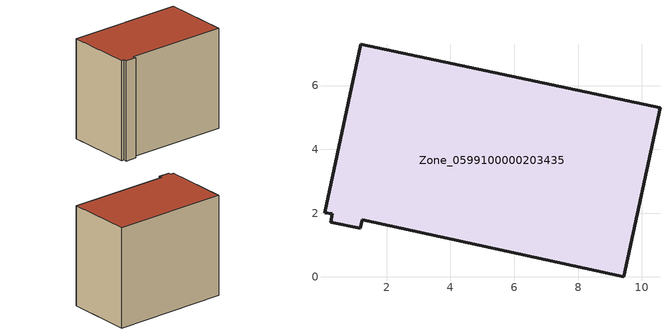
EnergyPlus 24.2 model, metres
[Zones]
Zone_0599100000203435
 floor ground (C_G): 1.17,1.52 0.25,1.72 0.29,1.98 0.05,2.01 1.18,7.3 10.57,5.3 9.43,0 1.23,1.79 z0
 wall outside (C_F): 10.57,5.3 1.18,7.3 0.05,2.01 0.29,1.98 0.25,1.72 1.17,1.52 1.23,1.79 9.43,0 10.57,5.3 z0:8.36
 roof outside (C_R): 0.25,1.72 1.17,1.52 1.23,1.79 9.43,0 10.57,5.3 1.18,7.3 0.05,2.01 0.29,1.98 z8.36
[BUILDING]
Pand.0599100000203435: North Axis=0; Terrain=City; Loads Convergence Tolerance Value=0.04; Temperature Convergence Tolerance Value=0.4; Solar Distribution=FullExterior; Maximum Number of Warmup Days=25; Minimum Number of Warmup Days=1
[Site:Location]
Rotterdam.The.Hague.AP_ZH_NLD Design_Conditions: Latitude=51.96; Longitude=4.45; Time Zone=1; Elevation=-4.5
[SITE:GROUNDTEMPERATURE:BUILDINGSURFACE]
18, 18, 18, 18, 18, 18, 18, 18, 18, 18, 18, 18
[MATERIAL] Thermal Absorptance=0.9; Solar Absorptance=0.7; Visible Absorptance=0.7
Name | Roughness | Thickness | Conductivity | Density | Specific Heat
G.TI.1975-1991 | MediumSmooth | 0.15 | 0.288461 | 540 | 1210
F.TI.1975-1991 | Rough | 0.3 | 0.230769 | 1920 | 840
R.TI.1975-1991 | MediumRough | 0.2 | 0.153846 | 1500 | 1000
[CONSTRUCTION]
C_G: G.TI.1975-1991
C_F: F.TI.1975-1991
C_R: R.TI.1975-1991
[ZONE]
Zone_0599100000203435: Type=1; Multiplier=1; Ceiling Height=Autocalculate; Volume=Autocalculate; Floor Area=autocalculate; Part of Total Floor Area=Yes
[ZONEINFILTRATION:DESIGNFLOWRATE]
Infil_Zone_0599100000203435: Zone or ZoneList or Space or SpaceList=Zone_0599100000203435; Schedule=AlwaysOn; Design Flow Rate Calculation Method=Flow/Area; Flow Rate per Floor Area=0.003; Constant Term Coefficient=1; Temperature Term Coefficient=0; Velocity Term Coefficient=0; Velocity Squared Term Coefficient=0
[HVACTEMPLATE:ZONE:IDEALLOADSAIRSYSTEM]
Zone_0599100000203435: Maximum Heating Supply Air Temperature=50; Minimum Cooling Supply Air Temperature=13; Maximum Heating Supply Air Humidity Ratio=0.0156; Minimum Cooling Supply Air Humidity Ratio=0.0077; Heating Limit=NoLimit; Cooling Limit=NoLimit; Dehumidification Control Type=ConstantSensibleHeatRatio; Cooling Sensible Heat Ratio=0.7; Dehumidification Setpoint=60; Humidification Control Type=None; Humidification Setpoint=30; Outdoor Air Method=None; Outdoor Air Flow Rate per Person=0.00944; Outdoor Air Flow Rate per Zone Floor Area=0; Outdoor Air Flow Rate per Zone=0; Demand Controlled Ventilation Type=None; Outdoor Air Economizer Type=NoEconomizer; Heat Recovery Type=None; Sensible Heat Recovery Effectiveness=0.7; Latent Heat Recovery Effectiveness=0.65
[ZONECONTROL:THERMOSTAT]
ThermostatControl_Zone_0599100000203435: Zone or ZoneList=Zone_0599100000203435; Control Type Schedule=DualSetpointControlType; Control 1=Thermostat_Zone_0599100000203435; Temperature Difference Between Cutout And Setpoint=0
[THERMOSTATSETPOINT:DUALSETPOINT]
Thermostat_Zone_0599100000203435: Heating Setpoint Temperature Schedule=HeatingSetpoint_Zone_0599100000203435; Cooling Setpoint Temperature Schedule=CoolingSetpoint_Zone_0599100000203435
[SCHEDULE:COMPACT]
HeatingSetpoint_Zone_0599100000203435: Through: 12/31, For: AllDays, Until: 24:00, 21
CoolingSetpoint_Zone_0599100000203435: Through: 12/31, For: AllDays, Until: 24:00, 24
DualSetpointControlType: Through: 12/31, For: AllDays, Until: 24:00, 4
AlwaysOn: Through: 12/31, For: AllDays, Until: 24:00, 1
